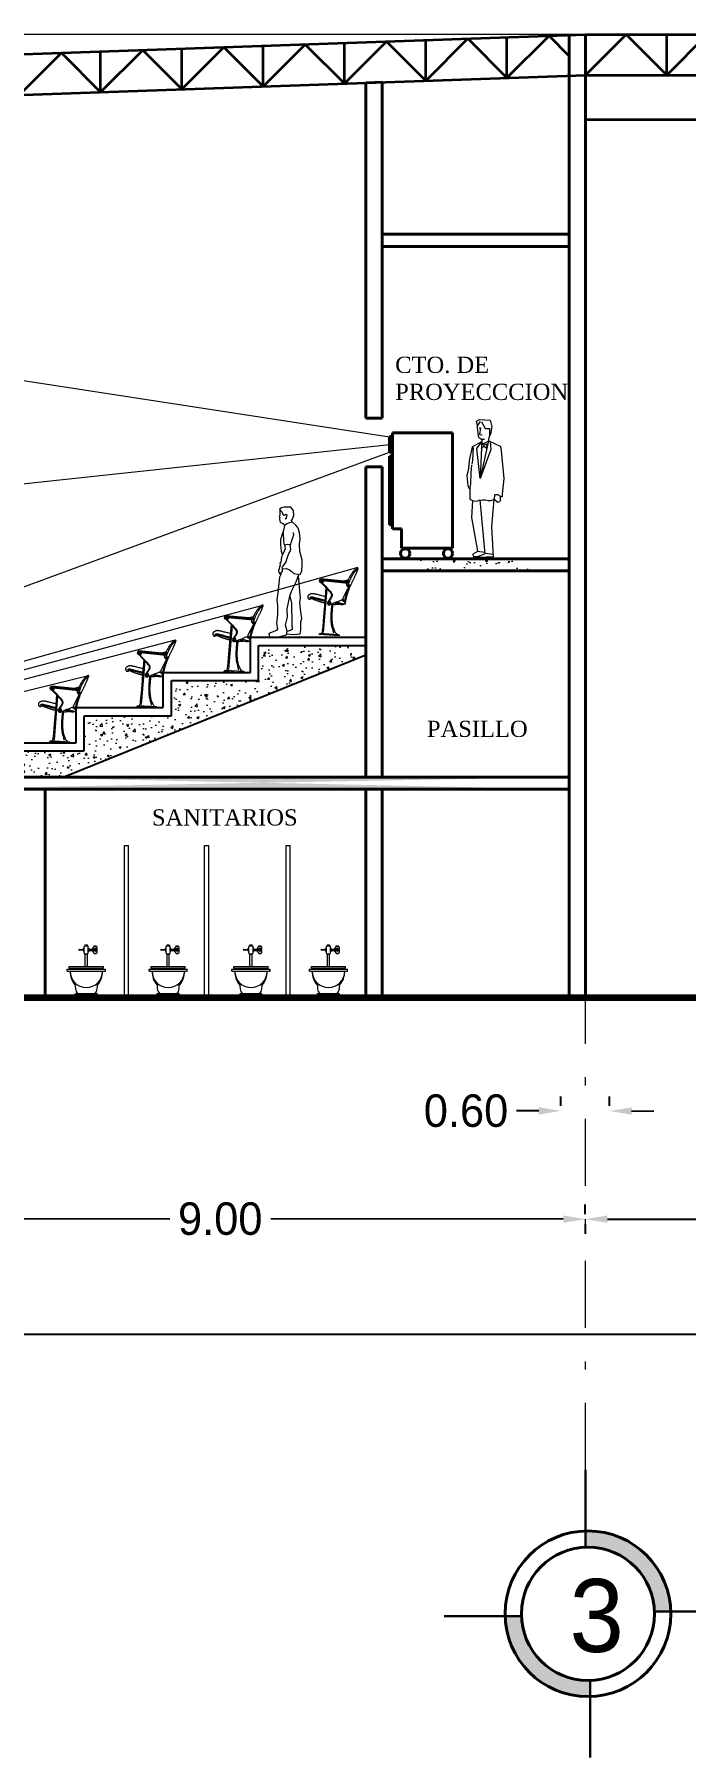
# Model space of a CAD drawing. Header units: millimetres. Extents: x 202 to 406, y -88 to 148.
# Drawn here: x 250.37 to 258.39, y 20.02 to 41.26 of the extents above; entities that cross this region are included whole.
import ezdxf

# ---------------------------------------------------------------- set-up
doc = ezdxf.new("R2010")
doc.units = ezdxf.units.MM
doc.header["$LTSCALE"] = 0.065
doc.linetypes.add('DASHDOT', pattern=[25.4, 12.7, -6.35, 0, -6.35])
doc.layers.get('0').update_dxf_attribs({"lineweight": 0})
for name, color, linetype, lineweight in [('boyas', 50, 'Continuous', 30), ('cajon', 6, 'Continuous', 13), ('ejes', 1, 'DASHDOT', 0), ('escaleras', 90, 'Continuous', 25), ('ESTRUCTURA', 183, 'Continuous', 35), ('LETREROS', 71, 'Continuous', 30), ('LINEA DE TIERRA', 183, 'Continuous', 90), ('muebles', 140, 'Continuous', 0), ('muros', 50, 'Continuous', 40)]:
    doc.layers.add(name, color=color, linetype=linetype, lineweight=lineweight)
doc.dimstyles.get("Standard").update_dxf_attribs({"dimtxt": 0.4, "dimasz": 0.2725, "dimexe": 0.18, "dimexo": 0.0625, "dimgap": 0.09, "dimtad": 0, "dimtih": 1, "dimtoh": 1, "dimzin": 0, "dimdsep": 46, "dimtxsty": 'Standard', "dimcen": 0.283, "dimadec": 0, "dimazin": 0, "dimtfac": 1, "dimtofl": 0, "dimtmove": 0, "dimatfit": 3, "dimfxl": 1, "dimtolj": 1, "dimtzin": 0, "dimarcsym": 0})
pattern_1 = [(50, (0, -42.6556), (0.273277, -0.02390863), [0.028575, -0.314325]), (355, (0, -42.6556), (-0.05286424, 0.28658496), [0.02286, -0.25146]), (100.451, (0.02277, -42.6576), (0.22041375, 0.26267503), [0.024285, -0.267135]), (46.1842, (0, -42.5794), (0.40661856, -0.0630635), [0.0428625, -0.4714875]), (96.6356, (0.0339, -42.58466), (0.35610635, 0.37113833), [0.0364275, -0.4007025]), (351.184, (0, -42.5794), (0.3561069, 0.3711377), [0.03429, -0.37719]), (21, (0.0381, -42.59845), (0.22742232, -0.15339828), [0.028575, -0.314325]), (326, (0.0381, -42.59845), (0.09270304, 0.27628195), [0.02286, -0.25146]), (71.4514, (0.05705, -42.61123), (0.32012474, 0.12288429), [0.024285, -0.267135]), (37.5, (0, -42.6556), (0.004632905, 0.12683256), [0, -0.248412, 0, -0.25527, 0, -0.2524125]), (7.5, (0, -42.6556), (0.100229494, 0.15027086), [0, -0.145542, 0, -0.242697, 0, -0.0962025]), (327.5, (-0.08496, -42.6556), (0.203385893, -0.008593116), [0, -0.09525, 0, -0.29718, 0, -0.394335]), (317.5, (-0.12306, -42.6556), (0.22219377, 0.03813974), [0, -0.123825, 0, -0.197358, 0, -0.280035])]

# ---------------------------------------------------------------- blocks, each defined once
blk = doc.blocks.new('Var257l')
at = {"linetype": 'Continuous'}
for points in [[(-16.975, -38.287), (-16.977, -38.284), (-16.979, -38.282), (-16.98, -38.279), (-16.98, -38.277), (-16.981, -38.275), (-16.981, -38.274), (-16.981, -38.272), (-16.98, -38.271), (-16.98, -38.27), (-16.979, -38.269), (-16.979, -38.268), (-16.978, -38.268), (-16.977, -38.267), (-16.976, -38.267), (-16.975, -38.266), (-16.973, -38.266), (-16.972, -38.266), (-16.97, -38.266), (-16.969, -38.267), (-16.967, -38.268), (-16.965, -38.269), (-16.963, -38.27), (-16.961, -38.272), (-16.958, -38.273), (-16.956, -38.276), (-16.953, -38.278), (-16.95, -38.281), (-16.947, -38.284), (-16.944, -38.287), (-16.941, -38.29), (-16.938, -38.294), (-16.935, -38.297), (-16.932, -38.3), (-16.929, -38.304), (-16.926, -38.308), (-16.923, -38.311), (-16.92, -38.316), (-16.917, -38.32), (-16.913, -38.324), (-16.91, -38.33), (-16.906, -38.335), (-16.903, -38.341), (-16.898, -38.349), (-16.894, -38.358), (-16.888, -38.369), (-16.882, -38.382), (-16.876, -38.398), (-16.868, -38.417)], [(-16.855, -38.681), (-16.855, -38.675), (-16.856, -38.667), (-16.857, -38.659), (-16.858, -38.651), (-16.86, -38.642), (-16.861, -38.632), (-16.863, -38.623), (-16.865, -38.613), (-16.867, -38.604), (-16.869, -38.595), (-16.871, -38.586), (-16.873, -38.577), (-16.875, -38.568), (-16.878, -38.56), (-16.88, -38.551), (-16.883, -38.542), (-16.886, -38.533), (-16.888, -38.524), (-16.891, -38.515), (-16.894, -38.506), (-16.898, -38.497), (-16.901, -38.489), (-16.904, -38.48), (-16.907, -38.472), (-16.91, -38.464), (-16.913, -38.456), (-16.916, -38.449), (-16.918, -38.442), (-16.921, -38.434), (-16.924, -38.428), (-16.927, -38.421), (-16.929, -38.414), (-16.932, -38.407), (-16.935, -38.4), (-16.938, -38.394), (-16.94, -38.387), (-16.943, -38.381), (-16.946, -38.374), (-16.948, -38.368), (-16.951, -38.361), (-16.953, -38.355), (-16.956, -38.349), (-16.958, -38.342), (-16.96, -38.337), (-16.962, -38.331), (-16.964, -38.326), (-16.966, -38.321), (-16.967, -38.316), (-16.969, -38.312), (-16.97, -38.309), (-16.971, -38.306), (-16.972, -38.303), (-16.973, -38.301), (-16.973, -38.299), (-16.974, -38.297), (-16.974, -38.295), (-16.974, -38.294), (-16.975, -38.293), (-16.975, -38.292), (-16.975, -38.291), (-16.975, -38.29), (-16.975, -38.289), (-16.975, -38.289), (-16.975, -38.288), (-16.975, -38.288), (-16.975, -38.288), (-16.974, -38.287), (-16.974, -38.287), (-16.973, -38.287), (-16.973, -38.287), (-16.972, -38.286), (-16.972, -38.286), (-16.971, -38.286), (-16.971, -38.286), (-16.97, -38.286), (-16.969, -38.286), (-16.968, -38.286), (-16.967, -38.286), (-16.967, -38.286), (-16.966, -38.286), (-16.965, -38.286), (-16.964, -38.286), (-16.963, -38.287), (-16.962, -38.287), (-16.961, -38.288), (-16.96, -38.289), (-16.959, -38.289), (-16.958, -38.29), (-16.957, -38.292), (-16.956, -38.293), (-16.955, -38.294), (-16.954, -38.296), (-16.952, -38.298), (-16.951, -38.3), (-16.949, -38.302), (-16.947, -38.304), (-16.945, -38.307), (-16.943, -38.31), (-16.941, -38.312), (-16.939, -38.316), (-16.937, -38.319), (-16.934, -38.322), (-16.932, -38.326), (-16.929, -38.33), (-16.927, -38.334), (-16.925, -38.338), (-16.922, -38.342), (-16.92, -38.347), (-16.917, -38.351), (-16.915, -38.356), (-16.913, -38.361), (-16.911, -38.365), (-16.908, -38.37), (-16.906, -38.374), (-16.904, -38.379), (-16.902, -38.384), (-16.9, -38.39), (-16.897, -38.396), (-16.895, -38.403), (-16.892, -38.41), (-16.889, -38.419), (-16.886, -38.428), (-16.883, -38.438), (-16.88, -38.448), (-16.876, -38.459), (-16.872, -38.471), (-16.868, -38.484), (-16.864, -38.497)], [(-16.868, -38.417), (-16.816, -38.435), (-16.533, -38.426)], [(-16.868, -38.417), (-16.867, -38.461), (-16.551, -38.45)], [(-16.868, -38.434), (-16.815, -38.441), (-16.535, -38.433)], [(-16.867, -38.447), (-16.814, -38.45), (-16.539, -38.441)], [(-16.665, -38.735), (-16.709, -38.713), (-16.743, -38.697), (-16.768, -38.685), (-16.785, -38.676), (-16.795, -38.671), (-16.802, -38.668), (-16.805, -38.667), (-16.807, -38.666), (-16.809, -38.666), (-16.81, -38.665), (-16.812, -38.665), (-16.813, -38.665), (-16.815, -38.665), (-16.816, -38.665), (-16.817, -38.665), (-16.819, -38.665), (-16.82, -38.665), (-16.822, -38.665), (-16.823, -38.665), (-16.824, -38.666), (-16.826, -38.666), (-16.827, -38.667), (-16.828, -38.667), (-16.83, -38.668), (-16.831, -38.669), (-16.832, -38.67), (-16.833, -38.671), (-16.835, -38.672), (-16.836, -38.674), (-16.837, -38.675), (-16.838, -38.677), (-16.839, -38.678), (-16.839, -38.679), (-16.84, -38.681), (-16.841, -38.682), (-16.841, -38.684), (-16.842, -38.685), (-16.842, -38.687), (-16.842, -38.688), (-16.843, -38.689), (-16.843, -38.69), (-16.844, -38.691), (-16.844, -38.691), (-16.845, -38.692), (-16.846, -38.692), (-16.846, -38.693), (-16.847, -38.693), (-16.848, -38.693), (-16.849, -38.693), (-16.849, -38.693), (-16.85, -38.692), (-16.851, -38.692), (-16.851, -38.691), (-16.852, -38.691), (-16.853, -38.69), (-16.853, -38.689), (-16.854, -38.689), (-16.854, -38.688), (-16.854, -38.687), (-16.854, -38.686), (-16.854, -38.685), (-16.854, -38.683), (-16.854, -38.682), (-16.853, -38.681), (-16.853, -38.68), (-16.852, -38.679), (-16.852, -38.678), (-16.851, -38.677), (-16.851, -38.676), (-16.85, -38.675), (-16.849, -38.674), (-16.849, -38.674), (-16.848, -38.673), (-16.848, -38.672), (-16.847, -38.671), (-16.847, -38.67), (-16.846, -38.669), (-16.846, -38.668), (-16.846, -38.667), (-16.845, -38.666), (-16.845, -38.664), (-16.845, -38.662), (-16.845, -38.66), (-16.846, -38.657), (-16.846, -38.653), (-16.847, -38.647), (-16.849, -38.64), (-16.85, -38.632), (-16.853, -38.621), (-16.855, -38.609), (-16.858, -38.596), (-16.861, -38.583), (-16.865, -38.57), (-16.867, -38.557), (-16.87, -38.545), (-16.873, -38.535), (-16.875, -38.527), (-16.876, -38.521), (-16.877, -38.516), (-16.878, -38.512), (-16.879, -38.51), (-16.879, -38.508), (-16.879, -38.507), (-16.879, -38.507), (-16.88, -38.506), (-16.88, -38.505), (-16.88, -38.505), (-16.88, -38.504), (-16.88, -38.504), (-16.88, -38.503), (-16.881, -38.503), (-16.881, -38.503), (-16.881, -38.502), (-16.881, -38.502), (-16.881, -38.502), (-16.882, -38.501), (-16.882, -38.501), (-16.882, -38.501), (-16.882, -38.5), (-16.883, -38.5), (-16.883, -38.5), (-16.884, -38.499), (-16.884, -38.499), (-16.885, -38.498), (-16.886, -38.498), (-16.886, -38.498), (-16.887, -38.497), (-16.888, -38.497), (-16.889, -38.496), (-16.889, -38.496), (-16.89, -38.496), (-16.891, -38.495), (-16.892, -38.495), (-16.893, -38.494), (-16.893, -38.494), (-16.894, -38.493), (-16.894, -38.493), (-16.895, -38.492), (-16.895, -38.492), (-16.896, -38.491), (-16.896, -38.49), (-16.896, -38.49), (-16.896, -38.489), (-16.896, -38.488), (-16.896, -38.488), (-16.896, -38.487), (-16.896, -38.486), (-16.896, -38.486), (-16.896, -38.485), (-16.896, -38.484), (-16.896, -38.484), (-16.895, -38.483), (-16.895, -38.483), (-16.894, -38.482), (-16.894, -38.482), (-16.893, -38.482), (-16.892, -38.481), (-16.891, -38.481), (-16.89, -38.481), (-16.889, -38.481), (-16.888, -38.481), (-16.887, -38.481), (-16.886, -38.481), (-16.885, -38.482), (-16.884, -38.482), (-16.883, -38.483), (-16.882, -38.483), (-16.881, -38.484), (-16.88, -38.485), (-16.879, -38.486), (-16.878, -38.488), (-16.877, -38.49), (-16.876, -38.493), (-16.876, -38.496), (-16.876, -38.5), (-16.876, -38.505)], [(-16.879, -38.508), (-16.877, -38.506), (-16.875, -38.505), (-16.873, -38.504), (-16.871, -38.503), (-16.869, -38.502), (-16.868, -38.5), (-16.866, -38.499), (-16.865, -38.498), (-16.863, -38.496), (-16.862, -38.495), (-16.861, -38.493), (-16.859, -38.492), (-16.858, -38.49), (-16.857, -38.489), (-16.856, -38.487), (-16.855, -38.485), (-16.855, -38.483), (-16.854, -38.481), (-16.854, -38.478), (-16.853, -38.475), (-16.853, -38.472), (-16.853, -38.469), (-16.854, -38.465), (-16.854, -38.46)], [(-16.822, -38.665), (-16.824, -38.655), (-16.817, -38.652), (-16.879, -38.508)], [(-16.548, -38.474), (-16.588, -38.51), (-16.619, -38.539), (-16.642, -38.56), (-16.658, -38.576), (-16.668, -38.587), (-16.674, -38.595), (-16.677, -38.6), (-16.679, -38.604), (-16.68, -38.608), (-16.681, -38.612), (-16.682, -38.616), (-16.682, -38.621), (-16.681, -38.625), (-16.681, -38.63), (-16.68, -38.635), (-16.678, -38.64), (-16.676, -38.646), (-16.674, -38.651), (-16.671, -38.658), (-16.668, -38.664), (-16.664, -38.671), (-16.66, -38.679), (-16.655, -38.686), (-16.65, -38.694)], [(-16.537, -38.474), (-16.579, -38.512), (-16.611, -38.542), (-16.634, -38.564), (-16.65, -38.58), (-16.661, -38.591), (-16.667, -38.598), (-16.67, -38.603), (-16.672, -38.607), (-16.673, -38.61), (-16.673, -38.614), (-16.674, -38.617), (-16.674, -38.621), (-16.674, -38.625), (-16.673, -38.629), (-16.672, -38.634), (-16.67, -38.638), (-16.669, -38.643), (-16.666, -38.649), (-16.663, -38.655), (-16.66, -38.662), (-16.655, -38.67), (-16.65, -38.678), (-16.645, -38.688), (-16.638, -38.699)], [(-16.613, -38.543), (-16.604, -39.084)], [(-16.6, -38.531), (-16.596, -38.709), (-16.594, -38.844), (-16.592, -38.941), (-16.591, -39.006), (-16.59, -39.046), (-16.589, -39.067), (-16.589, -39.076), (-16.588, -39.079), (-16.588, -39.08), (-16.588, -39.082), (-16.587, -39.083), (-16.587, -39.085), (-16.586, -39.086), (-16.586, -39.088), (-16.585, -39.09), (-16.585, -39.091), (-16.584, -39.093), (-16.583, -39.095), (-16.582, -39.096), (-16.582, -39.098), (-16.581, -39.099), (-16.58, -39.1), (-16.58, -39.101), (-16.58, -39.101)], [(-16.598, -38.64), (-16.584, -38.638), (-16.571, -38.636), (-16.558, -38.634), (-16.545, -38.632), (-16.533, -38.63), (-16.521, -38.628), (-16.51, -38.626), (-16.5, -38.624), (-16.491, -38.623), (-16.483, -38.621), (-16.476, -38.62), (-16.47, -38.619), (-16.465, -38.619), (-16.46, -38.618), (-16.455, -38.617), (-16.451, -38.617), (-16.447, -38.617), (-16.444, -38.616), (-16.44, -38.616), (-16.437, -38.616), (-16.434, -38.617), (-16.431, -38.617), (-16.428, -38.618), (-16.425, -38.619), (-16.422, -38.62), (-16.419, -38.621), (-16.415, -38.623), (-16.412, -38.624), (-16.409, -38.626), (-16.406, -38.628), (-16.403, -38.629), (-16.401, -38.631), (-16.398, -38.633), (-16.396, -38.634), (-16.394, -38.636), (-16.392, -38.637), (-16.391, -38.639), (-16.389, -38.64), (-16.388, -38.642), (-16.387, -38.643), (-16.386, -38.645), (-16.385, -38.647), (-16.384, -38.648), (-16.384, -38.65), (-16.383, -38.652), (-16.383, -38.654), (-16.383, -38.655), (-16.383, -38.657), (-16.383, -38.659), (-16.383, -38.661), (-16.383, -38.663), (-16.384, -38.665), (-16.384, -38.666), (-16.385, -38.668), (-16.385, -38.67), (-16.386, -38.672), (-16.387, -38.673), (-16.388, -38.675), (-16.389, -38.676), (-16.39, -38.677), (-16.391, -38.679), (-16.392, -38.68), (-16.393, -38.681), (-16.395, -38.682), (-16.396, -38.683), (-16.398, -38.683), (-16.4, -38.684), (-16.402, -38.684), (-16.403, -38.685), (-16.406, -38.685), (-16.408, -38.685), (-16.41, -38.684), (-16.413, -38.684), (-16.415, -38.683), (-16.418, -38.682), (-16.42, -38.682), (-16.422, -38.681), (-16.424, -38.679), (-16.425, -38.678), (-16.426, -38.677), (-16.426, -38.676), (-16.425, -38.675), (-16.424, -38.674), (-16.422, -38.673), (-16.421, -38.672), (-16.419, -38.672), (-16.418, -38.671), (-16.416, -38.67), (-16.415, -38.669), (-16.414, -38.668), (-16.413, -38.668), (-16.413, -38.667), (-16.413, -38.666), (-16.413, -38.665), (-16.413, -38.664), (-16.413, -38.664), (-16.413, -38.663), (-16.414, -38.662), (-16.414, -38.661), (-16.415, -38.661), (-16.415, -38.66), (-16.416, -38.659), (-16.416, -38.659), (-16.417, -38.658), (-16.418, -38.658), (-16.419, -38.657), (-16.42, -38.657), (-16.421, -38.656), (-16.423, -38.656), (-16.424, -38.656), (-16.425, -38.655), (-16.427, -38.655), (-16.428, -38.655), (-16.43, -38.655), (-16.432, -38.655), (-16.434, -38.655), (-16.436, -38.655), (-16.438, -38.656), (-16.44, -38.656), (-16.443, -38.656), (-16.446, -38.657), (-16.449, -38.657), (-16.452, -38.658), (-16.457, -38.659), (-16.461, -38.66), (-16.467, -38.661), (-16.473, -38.662), (-16.481, -38.663), (-16.49, -38.665), (-16.499, -38.666), (-16.511, -38.668), (-16.524, -38.671), (-16.539, -38.673), (-16.556, -38.675), (-16.575, -38.678), (-16.597, -38.681)], [(-16.798, -38.669), (-16.804, -38.672), (-16.81, -38.674), (-16.814, -38.676), (-16.818, -38.678), (-16.822, -38.68), (-16.825, -38.682), (-16.828, -38.684), (-16.83, -38.685), (-16.832, -38.687), (-16.834, -38.688), (-16.836, -38.689), (-16.838, -38.691), (-16.84, -38.692), (-16.841, -38.693), (-16.842, -38.695), (-16.843, -38.696), (-16.845, -38.697), (-16.846, -38.698), (-16.846, -38.699), (-16.847, -38.7), (-16.848, -38.701), (-16.848, -38.702), (-16.849, -38.703), (-16.849, -38.704), (-16.85, -38.705), (-16.85, -38.706), (-16.85, -38.707), (-16.85, -38.708), (-16.851, -38.709), (-16.851, -38.71), (-16.851, -38.711), (-16.85, -38.712), (-16.85, -38.713), (-16.85, -38.714), (-16.85, -38.715), (-16.85, -38.716), (-16.849, -38.716), (-16.849, -38.717), (-16.848, -38.718), (-16.848, -38.718), (-16.847, -38.719), (-16.847, -38.719), (-16.846, -38.719), (-16.845, -38.72), (-16.845, -38.72), (-16.844, -38.72), (-16.843, -38.721), (-16.842, -38.721), (-16.841, -38.721), (-16.84, -38.721), (-16.839, -38.721), (-16.838, -38.721), (-16.836, -38.72), (-16.833, -38.72), (-16.831, -38.72), (-16.827, -38.719), (-16.823, -38.718), (-16.818, -38.717), (-16.811, -38.716), (-16.801, -38.714), (-16.789, -38.712), (-16.773, -38.709), (-16.754, -38.707), (-16.729, -38.703)], [(-16.83, -38.72), (-16.829, -38.722), (-16.828, -38.724), (-16.827, -38.726), (-16.826, -38.727), (-16.825, -38.728), (-16.824, -38.729), (-16.823, -38.729), (-16.821, -38.729), (-16.819, -38.729), (-16.818, -38.729), (-16.815, -38.729), (-16.812, -38.729), (-16.809, -38.729), (-16.805, -38.728), (-16.801, -38.728), (-16.796, -38.727), (-16.79, -38.726), (-16.783, -38.726), (-16.774, -38.724), (-16.765, -38.723), (-16.753, -38.721), (-16.74, -38.719), (-16.725, -38.717), (-16.707, -38.714)], [(-16.777, -38.725), (-16.767, -38.727), (-16.757, -38.729), (-16.747, -38.731), (-16.737, -38.732), (-16.727, -38.733), (-16.716, -38.734), (-16.706, -38.735), (-16.696, -38.736)], [(-16.696, -38.72), (-16.696, -38.745), (-16.696, -38.767), (-16.695, -38.786), (-16.695, -38.801), (-16.695, -38.814), (-16.695, -38.825), (-16.694, -38.835), (-16.694, -38.844), (-16.694, -38.853), (-16.694, -38.861), (-16.694, -38.868), (-16.695, -38.876), (-16.695, -38.883), (-16.695, -38.889), (-16.696, -38.895), (-16.696, -38.902), (-16.697, -38.907), (-16.698, -38.913), (-16.698, -38.919), (-16.699, -38.924), (-16.7, -38.93), (-16.701, -38.935), (-16.702, -38.941), (-16.703, -38.947), (-16.704, -38.953), (-16.705, -38.959), (-16.707, -38.966), (-16.708, -38.973), (-16.71, -38.98), (-16.712, -38.988), (-16.715, -38.997), (-16.717, -39.006), (-16.72, -39.015), (-16.724, -39.025), (-16.729, -39.036), (-16.735, -39.048), (-16.742, -39.061), (-16.751, -39.074), (-16.762, -39.088), (-16.772, -39.099)], [(-16.682, -38.727), (-16.683, -38.75), (-16.683, -38.77), (-16.682, -38.787), (-16.682, -38.802), (-16.682, -38.814), (-16.682, -38.825), (-16.682, -38.835), (-16.682, -38.844), (-16.682, -38.852), (-16.682, -38.86), (-16.682, -38.868), (-16.683, -38.875), (-16.683, -38.882), (-16.683, -38.889), (-16.684, -38.896), (-16.684, -38.902), (-16.685, -38.909), (-16.685, -38.915), (-16.686, -38.922), (-16.687, -38.929), (-16.688, -38.936), (-16.689, -38.943), (-16.69, -38.951), (-16.691, -38.959), (-16.693, -38.967), (-16.695, -38.977), (-16.697, -38.988), (-16.701, -39), (-16.706, -39.016), (-16.712, -39.034), (-16.72, -39.055), (-16.73, -39.081)], [(-16.596, -38.722), (-16.589, -38.72), (-16.582, -38.719), (-16.577, -38.718), (-16.571, -38.717), (-16.566, -38.716), (-16.561, -38.715), (-16.557, -38.714), (-16.553, -38.713), (-16.548, -38.712), (-16.544, -38.711), (-16.54, -38.71), (-16.536, -38.709), (-16.532, -38.708), (-16.528, -38.707), (-16.524, -38.706), (-16.52, -38.705), (-16.516, -38.704), (-16.511, -38.703), (-16.507, -38.702), (-16.502, -38.7), (-16.498, -38.699), (-16.493, -38.698), (-16.489, -38.696), (-16.484, -38.695), (-16.48, -38.693), (-16.475, -38.692), (-16.471, -38.69), (-16.466, -38.689), (-16.462, -38.687), (-16.457, -38.685), (-16.453, -38.684), (-16.448, -38.682), (-16.444, -38.681), (-16.44, -38.679), (-16.436, -38.678), (-16.432, -38.676), (-16.429, -38.675), (-16.426, -38.673), (-16.423, -38.672), (-16.421, -38.671), (-16.419, -38.67), (-16.418, -38.669), (-16.418, -38.669), (-16.417, -38.668), (-16.417, -38.668), (-16.418, -38.667), (-16.418, -38.667), (-16.419, -38.666), (-16.419, -38.666), (-16.42, -38.665), (-16.42, -38.665), (-16.421, -38.665), (-16.422, -38.664), (-16.422, -38.664), (-16.423, -38.664), (-16.424, -38.664), (-16.425, -38.664), (-16.425, -38.663), (-16.426, -38.663), (-16.427, -38.663), (-16.428, -38.663), (-16.43, -38.663), (-16.431, -38.664), (-16.432, -38.664), (-16.434, -38.664), (-16.435, -38.664), (-16.437, -38.665), (-16.439, -38.665), (-16.441, -38.665), (-16.444, -38.666), (-16.446, -38.666), (-16.449, -38.667), (-16.452, -38.667), (-16.455, -38.668), (-16.458, -38.669), (-16.461, -38.669), (-16.465, -38.67), (-16.469, -38.671), (-16.473, -38.672), (-16.478, -38.673), (-16.483, -38.674), (-16.488, -38.675), (-16.493, -38.676), (-16.499, -38.677), (-16.505, -38.678), (-16.511, -38.679), (-16.518, -38.681), (-16.525, -38.682), (-16.532, -38.684), (-16.539, -38.685), (-16.547, -38.687), (-16.556, -38.689), (-16.565, -38.691), (-16.575, -38.693), (-16.585, -38.695), (-16.597, -38.697)], [(-16.805, -39.112), (-16.805, -39.111), (-16.805, -39.11), (-16.804, -39.108), (-16.804, -39.107), (-16.803, -39.105), (-16.801, -39.103), (-16.799, -39.101), (-16.797, -39.099)], [(-16.805, -39.112), (-16.554, -39.112)], [(-16.797, -39.099), (-16.562, -39.101)], [(-16.554, -39.112), (-16.555, -39.111), (-16.555, -39.11), (-16.555, -39.108), (-16.556, -39.107), (-16.557, -39.106), (-16.559, -39.104), (-16.56, -39.103), (-16.562, -39.101)]]:
    blk.add_lwpolyline(points, dxfattribs=at)
for radius in [0.023, 0.015, 0.00896]:
    blk.add_circle((-16.651, -38.717), radius, dxfattribs=at)
for radius, start, end in [(0.0253, 183.1512, 71.6373), (0.0173, 183.7525, 69.3941), (0.0093, 185.3899, 75.8986)]:
    blk.add_arc((-16.541, -38.45), radius, start, end, dxfattribs=at)
blk = doc.blocks.new('Eschum30')
at = {"color": 0, "linetype": 'ByBlock'}
for p, q in [((-0.277, 1.511), (-0.285, 1.495)), ((-0.285, 1.495), (-0.277, 1.488)), ((-0.255, 1.608), (-0.281, 1.588)), ((-0.281, 1.588), (-0.266, 1.573)), ((-0.277, 1.488), (-0.279, 1.469)), ((-0.274, 1.577), (-0.277, 1.556)), ((-0.277, 1.556), (-0.277, 1.526)), ((-0.277, 1.526), (-0.277, 1.511)), ((-0.266, 1.573), (-0.248, 1.554)), ((-0.221, 1.613), (-0.255, 1.608)), ((-0.248, 1.554), (-0.241, 1.531)), ((-0.241, 1.531), (-0.221, 1.516)), ((-0.138, 1.616), (-0.221, 1.613)), ((-0.221, 1.516), (-0.214, 1.519)), ((-0.214, 1.519), (-0.2, 1.528)), ((-0.2, 1.528), (-0.191, 1.52)), ((-0.191, 1.52), (-0.199, 1.483)), ((-0.107, 1.574), (-0.138, 1.616)), ((-0.123, 1.457), (-0.102, 1.511)), ((-0.102, 1.511), (-0.107, 1.574)), ((-0.279, 1.469), (-0.275, 1.44)), ((-0.275, 1.44), (-0.265, 1.426)), ((-0.265, 1.426), (-0.241, 1.417)), ((-0.246, 1.282), (-0.265, 1.21)), ((-0.232, 1.325), (-0.246, 1.282)), ((-0.241, 1.417), (-0.209, 1.392)), ((-0.236, 1.299), (-0.23, 1.198)), ((-0.216, 1.388), (-0.232, 1.325)), ((-0.189, 1.407), (-0.216, 1.388)), ((-0.205, 1.469), (-0.212, 1.466)), ((-0.199, 1.483), (-0.205, 1.469)), ((-0.155, 1.421), (-0.189, 1.407)), ((-0.118, 1.428), (-0.155, 1.421)), ((-0.136, 1.452), (-0.123, 1.457)), ((-0.125, 1.429), (-0.136, 1.452)), ((-0.073, 1.388), (-0.118, 1.428)), ((-0.116, 1.241), (-0.104, 1.275)), ((-0.104, 1.275), (-0.106, 1.301)), ((-0.051, 1.354), (-0.073, 1.388)), ((-0.031, 1.301), (-0.051, 1.354)), ((-0.026, 1.227), (-0.031, 1.301)), ((-0.265, 1.21), (-0.265, 1.155)), ((-0.265, 1.155), (-0.259, 1.073)), ((-0.259, 1.073), (-0.246, 1.033)), ((-0.208, 1.1), (-0.236, 1.045)), ((-0.23, 1.198), (-0.22, 1.15)), ((-0.22, 1.15), (-0.181, 1.157)), ((-0.214, 1.148), (-0.212, 1.124)), ((-0.212, 1.124), (-0.208, 1.1)), ((-0.181, 1.157), (-0.139, 1.152)), ((-0.163, 1.045), (-0.143, 1.076)), ((-0.139, 1.093), (-0.149, 1.152)), ((-0.143, 1.076), (-0.139, 1.093)), ((-0.139, 1.152), (-0.136, 1.179)), ((-0.136, 1.179), (-0.116, 1.241)), ((-0.031, 1.157), (-0.026, 1.227)), ((-0.028, 1.069), (-0.031, 1.157)), ((-0.002, 0.965), (-0.028, 1.069)), ((-0.271, 0.903), (-0.291, 0.831)), ((-0.267, 0.932), (-0.277, 0.922)), ((-0.277, 0.922), (-0.271, 0.913)), ((-0.271, 0.913), (-0.271, 0.903)), ((-0.261, 0.932), (-0.267, 0.932)), ((-0.255, 1.001), (-0.261, 0.932)), ((-0.236, 1.045), (-0.255, 1.001)), ((-0.25, 0.853), (-0.195, 0.86)), ((-0.246, 0.869), (-0.244, 0.879)), ((-0.244, 0.85), (-0.246, 0.869)), ((-0.244, 0.879), (-0.2, 0.934)), ((-0.244, 0.824), (-0.244, 0.85)), ((-0.2, 0.934), (-0.177, 1.009)), ((-0.195, 0.86), (-0.157, 0.841)), ((-0.177, 1.009), (-0.163, 1.045)), ((-0.006, 0.829), (0, 0.901)), ((0, 0.901), (-0.002, 0.965)), ((-0.278, 0.752), (-0.299, 0.558)), ((-0.291, 0.831), (-0.287, 0.814)), ((-0.287, 0.814), (-0.275, 0.793)), ((-0.26, 0.792), (-0.278, 0.752)), ((-0.275, 0.793), (-0.265, 0.793)), ((-0.265, 0.793), (-0.244, 0.824)), ((-0.157, 0.841), (-0.122, 0.817)), ((-0.126, 0.587), (-0.075, 0.693)), ((-0.122, 0.817), (-0.102, 0.798)), ((-0.102, 0.798), (-0.026, 0.783)), ((-0.075, 0.693), (-0.039, 0.785)), ((-0.021, 0.492), (-0.045, 0.766)), ((-0.026, 0.783), (-0.006, 0.829)), ((-0.299, 0.558), (-0.311, 0.47)), ((-0.311, 0.47), (-0.308, 0.43)), ((-0.308, 0.43), (-0.302, 0.404)), ((-0.186, 0.361), (-0.153, 0.518)), ((-0.153, 0.518), (-0.126, 0.587)), ((-0.15, 0.518), (-0.132, 0.43)), ((-0.132, 0.43), (-0.132, 0.357)), ((-0.027, 0.445), (-0.021, 0.492)), ((-0.021, 0.357), (-0.027, 0.445)), ((-0.302, 0.295), (-0.317, 0.181)), ((-0.302, 0.404), (-0.302, 0.295)), ((-0.207, 0.159), (-0.18, 0.258)), ((-0.18, 0.258), (-0.186, 0.361)), ((-0.132, 0.357), (-0.126, 0.258)), ((-0.126, 0.258), (-0.129, 0.178)), ((-0.006, 0.243), (-0.021, 0.357)), ((-0.015, 0.2), (-0.006, 0.243)), ((-0.317, 0.094), (-0.41, 0.057)), ((-0.41, 0.057), (-0.404, 0.017)), ((-0.404, 0.017), (-0.281, 0.02)), ((-0.317, 0.181), (-0.302, 0.116)), ((-0.302, 0.116), (-0.317, 0.094)), ((-0.281, 0.02), (-0.195, 0.042)), ((-0.186, 0.086), (-0.207, 0.159)), ((-0.195, 0.042), (-0.186, 0.086)), ((-0.189, 0.053), (-0.108, 0.046)), ((-0.147, 0.094), (-0.186, 0.083)), ((-0.123, 0.108), (-0.147, 0.094)), ((-0.129, 0.178), (-0.123, 0.108)), ((-0.108, 0.046), (-0.024, 0.053)), ((-0.024, 0.053), (-0.018, 0.101)), ((-0.018, 0.101), (-0.015, 0.156)), ((-0.015, 0.156), (-0.015, 0.2))]:
    blk.add_line(p, q, dxfattribs=at)
blk = doc.blocks.new('armari15')
at = {"linetype": 'Continuous'}
for p, q in [((0.15, 0.979), (0.15, 1.087)), ((0.15, 1.087), (0.177, 1.087)), ((0.177, 0.449), (0.177, 1.114)), ((0.177, 1.114), (0.7, 1.114)), ((0.7, 1.114), (0.255, 1.114)), ((0.7, 1.114), (0.7, 0.314)), ((0.177, 0.979), (0.15, 0.979)), ((0.15, 0.951), (0.177, 0.951)), ((0.15, 0.477), (0.15, 0.951)), ((0.7, 0.477), (0.7, 0.951)), ((0.177, 0.477), (0.15, 0.477)), ((0.255, 0.449), (0.177, 0.449)), ((0.255, 0.314), (0.255, 0.449)), ((0.7, 0.314), (0.255, 0.314))]:
    blk.add_line(p, q, dxfattribs=at)
blk = doc.blocks.new('Eschum02')
at = {"color": 0, "linetype": 'ByBlock'}
for p, q in [((-0.112, 1.676), (-0.076, 1.698)), ((-0.098, 1.624), (-0.112, 1.676)), ((-0.103, 1.597), (-0.091, 1.502)), ((-0.067, 1.672), (-0.095, 1.631)), ((-0.081, 1.595), (-0.061, 1.595)), ((-0.076, 1.698), (0.057, 1.69)), ((-0.061, 1.595), (-0.075, 1.511)), ((-0.075, 1.511), (-0.042, 1.507)), ((-0.05, 1.668), (-0.005, 1.587)), ((-0.005, 1.587), (0.048, 1.587)), ((0.06, 1.517), (0.039, 1.482)), ((0.048, 1.587), (0.048, 1.506)), ((0.057, 1.69), (0.079, 1.609)), ((0.078, 1.613), (0.061, 1.517)), ((-0.164, 1.355), (-0.203, 1.193)), ((-0.164, 1.359), (-0.045, 1.428)), ((-0.155, 1.353), (-0.162, 1.195)), ((-0.107, 1.342), (-0.049, 1.419)), ((-0.067, 0.97), (-0.107, 1.342)), ((-0.076, 1.471), (-0.049, 1.455)), ((-0.047, 1.452), (-0.067, 0.97)), ((0.037, 1.436), (-0.067, 0.97)), ((0.066, 1.327), (-0.067, 0.97)), ((-0.023, 1.368), (-0.053, 1.338)), ((-0.049, 1.454), (-0.014, 1.454)), ((-0.021, 1.381), (-0.048, 1.393)), ((-0.047, 1.414), (-0.03, 1.402)), ((0.038, 1.429), (-0.024, 1.398)), ((-0.023, 1.381), (0.014, 1.398)), ((0.012, 1.34), (-0.023, 1.368)), ((0.014, 1.398), (0.012, 1.34)), ((0.039, 1.482), (0.035, 1.433)), ((0.04, 1.435), (0.179, 1.368)), ((0.056, 1.426), (0.066, 1.327)), ((0.19, 1.352), (0.224, 0.972)), ((-0.211, 1.094), (-0.219, 1.054)), ((-0.207, 1.14), (-0.211, 1.094)), ((-0.203, 1.193), (-0.207, 1.14)), ((-0.179, 1.091), (-0.183, 1.035)), ((-0.174, 1.133), (-0.179, 1.091)), ((-0.161, 1.196), (-0.171, 1.146)), ((-0.219, 1.054), (-0.231, 1.008)), ((-0.231, 1.008), (-0.227, 0.968)), ((-0.227, 0.968), (-0.223, 0.922)), ((-0.223, 0.922), (-0.219, 0.882)), ((-0.219, 0.882), (-0.199, 0.843)), ((-0.187, 0.903), (-0.195, 0.854)), ((-0.195, 0.854), (-0.195, 0.714)), ((-0.183, 1), (-0.187, 0.951)), ((-0.187, 0.951), (-0.187, 0.903)), ((-0.183, 1.035), (-0.183, 1)), ((0.224, 0.972), (0.203, 0.777)), ((-0.195, 0.714), (-0.162, 0.7)), ((-0.162, 0.7), (-0.174, 0.491)), ((-0.162, 0.7), (-0.116, 0.693)), ((-0.116, 0.693), (-0.082, 0.7)), ((-0.082, 0.7), (-0.074, 0.707)), ((-0.07, 0.7), (-0.036, 0.707)), ((-0.07, 0.707), (-0.011, 0.041)), ((-0.036, 0.707), (-0.003, 0.707)), ((-0.003, 0.707), (0.031, 0.7)), ((0.031, 0.7), (0.064, 0.7)), ((0.064, 0.7), (0.09, 0.707)), ((0.079, 0.377), (0.106, 0.712)), ((0.105, 0.714), (0.092, 0.709)), ((0.115, 0.777), (0.102, 0.707)), ((0.102, 0.721), (0.153, 0.679)), ((0.112, 0.772), (0.155, 0.772)), ((0.19, 0.749), (0.153, 0.77)), ((0.153, 0.679), (0.178, 0.686)), ((0.182, 0.693), (0.186, 0.749)), ((0.204, 0.743), (0.185, 0.743)), ((0.204, 0.78), (0.204, 0.743)), ((-0.174, 0.491), (-0.099, 0.076)), ((0.098, 0.003), (0.079, 0.377)), ((-0.099, 0.072), (-0.158, 0.037)), ((-0.158, 0.037), (-0.154, 0.01)), ((-0.154, 0.01), (-0.091, 0.01)), ((-0.101, 0.075), (-0.009, 0.062)), ((-0.082, -0.004), (-0.078, 0.016)), ((0.094, 0.003), (-0.082, -0.004)), ((-0.078, 0.016), (-0.011, 0.043)), ((-0.012, 0.049), (0.097, 0.039))]:
    blk.add_line(p, q, dxfattribs=at)
for centre, radius, start, end in [((-0.053, 1.603), 0.05, 146.1208, 187.0254), ((-0.042, 1.508), 0.05, 187.0254, 227.2391), ((0.17, 1.35), 0.02, 5.0861, 64.0675)]:
    blk.add_arc(centre, radius, start, end, dxfattribs=at)
blk = doc.blocks.new('Muba06al')
at = {"color": 0, "linetype": 'ByBlock'}
for p, q in [((-0.025, 0.56), (-0.025, 0.64)), ((-0.015, 0.65), (0.015, 0.65)), ((-0.013, 0.65), (-0.013, 0.66)), ((-0.013, 0.66), (0.013, 0.66)), ((0.013, 0.65), (0.013, 0.66)), ((0.025, 0.56), (0.025, 0.64)), ((0.095, 0.64), (0.125, 0.64)), ((0.097, 0.65), (0.122, 0.65)), ((0.097, 0.64), (0.097, 0.65)), ((0.122, 0.64), (0.122, 0.65)), ((-0.087, 0.61), (-0.047, 0.605)), ((-0.087, 0.59), (-0.087, 0.61)), ((-0.047, 0.595), (-0.087, 0.59)), ((-0.042, 0.605), (-0.047, 0.605)), ((-0.047, 0.595), (-0.047, 0.605)), ((-0.042, 0.595), (-0.047, 0.595)), ((-0.042, 0.59), (-0.042, 0.61)), ((-0.037, 0.61), (-0.042, 0.61)), ((-0.037, 0.59), (-0.042, 0.59)), ((-0.037, 0.59), (-0.037, 0.61)), ((-0.025, 0.62), (-0.028, 0.62)), ((-0.025, 0.58), (-0.028, 0.58)), ((-0.018, 0.545), (-0.018, 0.55)), ((-0.018, 0.545), (0.018, 0.545)), ((-0.015, 0.55), (0.015, 0.55)), ((-0.013, 0.393), (-0.013, 0.545)), ((0.013, 0.393), (0.013, 0.545)), ((0.018, 0.545), (0.018, 0.55)), ((0.025, 0.62), (0.027, 0.62)), ((0.025, 0.58), (0.027, 0.58)), ((0.037, 0.61), (0.073, 0.61)), ((0.037, 0.59), (0.037, 0.61)), ((0.037, 0.59), (0.073, 0.59)), ((0.073, 0.59), (0.073, 0.61)), ((0.085, 0.62), (0.082, 0.62)), ((0.085, 0.58), (0.082, 0.58)), ((0.085, 0.57), (0.085, 0.63)), ((0.095, 0.56), (0.125, 0.56)), ((0.097, 0.555), (0.097, 0.56)), ((0.097, 0.555), (0.122, 0.555)), ((0.122, 0.555), (0.122, 0.56)), ((0.135, 0.57), (0.135, 0.63)), ((-0.235, 0.335), (-0.235, 0.36)), ((-0.235, 0.36), (0.235, 0.36)), ((-0.235, 0.335), (0.235, 0.335)), ((-0.21, 0.373), (-0.21, 0.393)), ((-0.21, 0.393), (0.21, 0.393)), ((-0.21, 0.373), (0.21, 0.373)), ((0.21, 0.373), (0.21, 0.393)), ((0.235, 0.335), (0.235, 0.36)), ((-0.16, 0.01), (-0.16, 0.035)), ((-0.16, 0.035), (0.16, 0.035)), ((-0.16, 0.01), (0.16, 0.01)), ((-0.135, 0.035), (-0.135, 0.06)), ((-0.135, 0.06), (0.135, 0.06)), ((0.135, 0.035), (0.135, 0.06)), ((0.16, 0.01), (0.16, 0.035))]:
    blk.add_line(p, q, dxfattribs=at)
for points in [[(-0.2, 0.335, 0.084456), (-0.184, 0.243, 0.091529), (-0.141, 0.168, 0.011572), (-0.135, 0.161, 0.11433)], [(0.135, 0.161, 0.011572), (0.141, 0.168, 0.091529), (0.184, 0.243, 0.084456), (0.2, 0.335, 0.084456)]]:
    blk.add_lwpolyline(points, format="xyb", dxfattribs=at)
for radius in [0.02, 0.01]:
    blk.add_circle((0.11, 0.6), radius, dxfattribs=at)
for centre, radius, start, end in [((-0.015, 0.64), 0.01, 90, 180), ((0.015, 0.64), 0.01, 0, 90), ((0.095, 0.63), 0.01, 90, 180), ((0.125, 0.63), 0.01, 0, 90), ((-0.028, 0.61), 0.01, 90, 180), ((-0.028, 0.59), 0.01, 180, 270), ((-0.015, 0.56), 0.01, 180, 270), ((0.015, 0.56), 0.01, 270, 0), ((0.027, 0.61), 0.01, 0, 90), ((0.027, 0.59), 0.01, 270, 0), ((0.082, 0.61), 0.01, 90, 180), ((0.082, 0.59), 0.01, 180, 270), ((0.095, 0.57), 0.01, 180, 270), ((0.125, 0.57), 0.01, 270, 0), ((0, 0.335), 0.2, 180, 0), ((0, 0.144), 0.137, 163.2173, 217.911), ((0, 0.144), 0.137, 322.089, 16.7827)]:
    blk.add_arc(centre, radius, start, end, dxfattribs=at)
blk = doc.blocks.new('*D33')
at = {"layer": 'cajon', "color": 0, "lineweight": -2}
for p, q in [((256.855, 28.052), (256.855, 28.169)), ((257.455, 28.051), (257.455, 28.169)), ((256.582, 27.989), (256.31, 27.99)), ((257.727, 27.989), (258, 27.988))]:
    blk.add_line(p, q, dxfattribs=at)
at = {"layer": 'cajon', "color": 0}
for points in [[(256.582, 28.035), (256.582, 27.944), (256.855, 27.989)], [(257.727, 28.034), (257.727, 27.943), (257.455, 27.989)]]:
    blk.add_solid(points, dxfattribs=at)
at = {"layer": 'Defpoints', "color": 0}
for p in [(256.855, 27.989), (256.855, 27.989), (257.455, 27.989)]:
    blk.add_point(p, dxfattribs=at)
at = {"layer": 'cajon', "color": 0, "insert": (255.686, 27.99), "char_height": 0.4, "attachment_point": 5}
blk.add_mtext('\\A1;0.60', dxfattribs=at)
blk = doc.blocks.new('*D23')
at = {"layer": 'cajon', "color": 0, "lineweight": -2}
for p, q in [((239.159, 25.3), (239.159, 25.417)), ((311.159, 25.3), (311.159, 25.417)), ((239.432, 25.237), (274.336, 25.237)), ((310.887, 25.237), (275.983, 25.237))]:
    blk.add_line(p, q, dxfattribs=at)
at = {"layer": 'cajon', "color": 0}
for points in [[(239.432, 25.283), (239.432, 25.192), (239.159, 25.237)], [(310.887, 25.283), (310.887, 25.192), (311.159, 25.237)]]:
    blk.add_solid(points, dxfattribs=at)
at = {"layer": 'Defpoints', "color": 0}
for p in [(239.159, 25.237), (311.159, 25.237), (311.159, 25.237)]:
    blk.add_point(p, dxfattribs=at)
at = {"layer": 'cajon', "color": 0, "insert": (275.159, 25.237), "char_height": 0.4, "attachment_point": 5}
blk.add_mtext('\\A1;72.00', dxfattribs=at)
blk = doc.blocks.new('*D29')
at = {"layer": 'cajon', "color": 0, "lineweight": -2}
for p, q in [((257.156, 26.718), (257.156, 26.835)), ((257.429, 26.655), (261.033, 26.652)), ((265.884, 26.649), (262.28, 26.651)), ((266.156, 26.586), (266.156, 26.468))]:
    blk.add_line(p, q, dxfattribs=at)
at = {"layer": 'cajon', "color": 0}
for points in [[(257.429, 26.701), (257.429, 26.61), (257.156, 26.655)], [(265.884, 26.694), (265.884, 26.603), (266.156, 26.648)]]:
    blk.add_solid(points, dxfattribs=at)
at = {"layer": 'Defpoints', "color": 0}
for p in [(257.156, 26.655), (257.156, 26.655), (266.156, 26.648)]:
    blk.add_point(p, dxfattribs=at)
at = {"layer": 'cajon', "color": 0, "insert": (261.656, 26.652), "char_height": 0.4, "attachment_point": 5}
blk.add_mtext('\\A1;9.00', dxfattribs=at)
blk = doc.blocks.new('*D30')
at = {"layer": 'cajon', "color": 0, "lineweight": -2}
for p, q in [((248.156, 26.725), (248.156, 26.843)), ((248.429, 26.662), (252.033, 26.66)), ((256.884, 26.656), (253.28, 26.659)), ((257.156, 26.593), (257.156, 26.475))]:
    blk.add_line(p, q, dxfattribs=at)
at = {"layer": 'cajon', "color": 0}
for points in [[(248.429, 26.708), (248.429, 26.617), (248.156, 26.663)], [(256.884, 26.701), (256.884, 26.61), (257.156, 26.655)]]:
    blk.add_solid(points, dxfattribs=at)
at = {"layer": 'Defpoints', "color": 0}
for p in [(248.156, 26.663), (248.156, 26.663), (257.156, 26.655)]:
    blk.add_point(p, dxfattribs=at)
at = {"layer": 'cajon', "color": 0, "insert": (252.656, 26.659), "char_height": 0.4, "attachment_point": 5}
blk.add_mtext('\\A1;9.00', dxfattribs=at)

msp = doc.modelspace()

# ---------------------------------------------------------------- hatches: boundary and pattern name
h = msp.add_hatch()
h.set_pattern_fill('AR-CONC', color=256, scale=0.0015, style=0)
h.set_pattern_definition(pattern_1)
edge = h.paths.add_edge_path()
edge.add_line((254.651, 34.646), (256.959, 34.646))
edge.add_line((254.651, 34.796), (256.959, 34.796))
h = msp.add_hatch()
h.set_pattern_fill('AR-CONC', color=256, scale=0.0015, style=0)
h.set_pattern_definition(pattern_1)
h.paths.add_polyline_path([(254.451, 33.613), (254.451, 33.728), (253.129, 33.728), (253.129, 33.294), (252.054, 33.294), (252.054, 32.86), (250.98, 32.86), (250.98, 32.426), (249.905, 32.426), (249.905, 32.104), (250.718, 32.104)])
h = msp.add_hatch()
h.set_pattern_fill('AR-CONC', color=256, scale=0.0015, style=0)
h.set_pattern_definition(pattern_1)
edge = h.paths.add_edge_path()
edge.add_line((248.83, 31.954), (256.959, 31.954))
edge.add_line((249.905, 32.104), (256.959, 32.104))
at = {"layer": 'muros'}
h = msp.add_hatch(color=256, dxfattribs=at)
h.paths.add_polyline_path([(257.188, 20.97, 0.009291), (257.218, 20.971), (257.218, 20.77, -0.007471), (257.188, 20.77, -0.405488), (256.168, 21.762), (256.368, 21.762, 0.40337)])
h.paths.add_polyline_path([(257.189, 22.613, 0.009291), (257.159, 22.612), (257.159, 22.812, -0.007471), (257.189, 22.813, -0.405488), (258.21, 21.821), (258.009, 21.821, 0.40337)])

# ---------------------------------------------------------------- linework, layer by layer
for p, q in [((239.749, 38.598), (254.744, 36.3)), ((239.749, 34.598), (254.744, 36.204)), ((239.749, 30.598), (254.744, 36.108)), ((239.749, 30.598), (254.358, 34.691)), ((239.749, 30.598), (253.18, 34.224)), ((239.749, 30.598), (252.105, 33.795)), ((239.749, 30.598), (251.032, 33.355))]:
    msp.add_line(p, q)
at = {"color": 0, "linetype": 'ByBlock'}
msp.add_line((254.009, 29.385), (254.329, 29.385), dxfattribs=at)
at = {"layer": 'boyas'}
for p, q in [((257.159, 22.617), (257.159, 23.564)), ((256.363, 21.762), (255.416, 21.762)), ((258.014, 21.821), (258.961, 21.821)), ((257.218, 20.966), (257.218, 20.019))]:
    msp.add_line(p, q, dxfattribs=at)
at = {"layer": 'cajon'}
for p, q in [((257.159, 41.258), (235.326, 41.258)), ((251.475, 29.389), (251.475, 31.262)), ((251.475, 31.262), (251.525, 31.262)), ((251.525, 29.389), (251.525, 31.262)), ((252.464, 29.389), (252.464, 31.262)), ((252.464, 31.262), (252.514, 31.262)), ((252.514, 29.389), (252.514, 31.262)), ((252.514, 31.262), (252.514, 31.262)), ((253.467, 29.389), (253.467, 31.262)), ((253.467, 31.262), (253.517, 31.262)), ((253.517, 29.389), (253.517, 31.262))]:
    msp.add_line(p, q, dxfattribs=at)
at = {"layer": 'ejes'}
msp.add_line((257.159, 23.564), (257.159, 29.387), dxfattribs=at)
at = {"layer": 'escaleras'}
for p, q in [((253.029, 33.828), (254.451, 33.828)), ((253.029, 33.394), (253.029, 33.828)), ((250.718, 32.104), (254.451, 33.613)), ((253.129, 33.294), (253.129, 33.728)), ((253.129, 33.728), (254.46, 33.728)), ((251.954, 33.394), (253.029, 33.394)), ((251.954, 32.96), (251.954, 33.394)), ((252.054, 32.86), (252.054, 33.294)), ((252.054, 33.294), (253.129, 33.294)), ((250.88, 32.96), (251.954, 32.96)), ((250.88, 32.526), (250.88, 32.96)), ((250.98, 32.426), (250.98, 32.86)), ((250.98, 32.86), (252.054, 32.86)), ((249.805, 32.526), (250.88, 32.526)), ((249.905, 32.426), (250.98, 32.426))]:
    msp.add_line(p, q, dxfattribs=at)
at = {"layer": 'ESTRUCTURA'}
for p, q in [((238.959, 40.617), (257.159, 41.258)), ((255.189, 40.688), (255.708, 41.207)), ((255.708, 41.207), (256.191, 40.723)), ((256.191, 40.723), (256.71, 41.242)), ((256.191, 40.723), (256.191, 41.224)), ((256.71, 41.242), (256.959, 40.992)), ((257.159, 41.258), (311.459, 41.258)), ((257.159, 40.758), (257.66, 41.258)), ((257.159, 40.758), (257.159, 41.258)), ((257.66, 41.258), (258.16, 40.758)), ((258.16, 40.758), (258.16, 41.258)), ((258.16, 40.758), (258.66, 41.258)), ((250.18, 40.512), (250.698, 41.031)), ((250.698, 41.031), (251.182, 40.547)), ((251.182, 40.547), (251.7, 41.066)), ((251.182, 40.547), (251.182, 41.048)), ((251.7, 41.066), (252.184, 40.582)), ((252.184, 40.582), (252.702, 41.101)), ((252.184, 40.582), (252.184, 41.083)), ((252.702, 41.101), (253.186, 40.618)), ((253.186, 40.618), (253.704, 41.136)), ((253.186, 40.618), (253.186, 41.118)), ((253.704, 41.136), (254.187, 40.653)), ((254.187, 40.653), (254.706, 41.172)), ((254.187, 40.653), (254.187, 41.153)), ((254.706, 41.172), (255.189, 40.688)), ((255.189, 40.688), (255.189, 41.189)), ((238.959, 40.117), (257.159, 40.758)), ((257.159, 40.758), (311.459, 40.758)), ((257.159, 40.208), (266.159, 40.208))]:
    msp.add_line(p, q, dxfattribs=at)
at = {"layer": 'LINEA DE TIERRA'}
msp.add_line((235.434, 29.387), (313.883, 29.387), dxfattribs=at)
at = {"layer": 'muros'}
for p, q in [((256.959, 41.253), (256.959, 32.104)), ((257.159, 29.387), (257.159, 41.258)), ((254.451, 40.662), (254.651, 40.669)), ((254.451, 36.53), (254.451, 40.662)), ((254.651, 36.53), (254.651, 40.669)), ((257.159, 29.387), (257.159, 40.758)), ((254.651, 38.796), (256.959, 38.796)), ((254.651, 38.646), (256.959, 38.646)), ((254.451, 36.53), (254.651, 36.53)), ((254.451, 35.929), (254.651, 35.929)), ((254.451, 32.104), (254.451, 35.929)), ((254.651, 32.104), (254.651, 35.929)), ((254.651, 34.796), (256.959, 34.796)), ((254.651, 34.646), (256.959, 34.646)), ((249.905, 32.104), (256.959, 32.104)), ((256.959, 32.104), (256.959, 31.954)), ((248.83, 31.954), (256.959, 31.954)), ((250.497, 31.954), (250.497, 29.394)), ((254.451, 29.387), (254.451, 31.954)), ((254.651, 29.387), (254.651, 31.954)), ((256.959, 31.954), (256.959, 29.387))]:
    msp.add_line(p, q, dxfattribs=at)
for centre, radius in [((254.937, 34.861), 0.0573), ((255.464, 34.861), 0.0573), ((257.189, 21.791), 1.021), ((257.189, 21.791), 0.821), ((257.189, 21.791), 0.821), ((257.189, 21.791), 0.821), ((257.189, 21.791), 0.821)]:
    msp.add_circle(centre, radius, dxfattribs=at)

# ---------------------------------------------------------------- block references
for name, p in [('Eschum02', (255.927, 34.814)), ('Eschum30', (253.666, 33.817))]:
    msp.add_blockref(name, p)
at = {"layer": 'muebles', "xscale": -1, "rotation": 356.246727691423}
for p in [(239.917, 73.974), (238.747, 73.519), (237.672, 73.085), (236.597, 72.651)]:
    msp.add_blockref('Var257l', p, dxfattribs=at)
at = {"layer": 'muebles'}
for p in [(251.005, 29.375), (252.015, 29.375), (253.035, 29.375), (253.99, 29.375)]:
    msp.add_blockref('Muba06al', p, dxfattribs=at)
at = {"layer": 'muros', "xscale": 1.414008831863981, "yscale": 1.778849791353139, "zscale": 1.414008831863981}
msp.add_blockref('armari15', (254.531, 34.367), dxfattribs=at)

# ---------------------------------------------------------------- texts
at = {"layer": 'LETREROS', "char_height": 0.2, "attachment_point": 1}
for s, insert, width in [('{\\fTimes New Roman|b0|i0|c0|p18;CTO. DE PROYECCCION}', (254.813, 37.286), 1.98408), ('{\\fTimes New Roman|b0|i0|c0|p18;PASILLO}', (255.204, 32.799), 1.30298), ('{\\fTimes New Roman|b0|i0|c0|p18;SANITARIOS}', (251.814, 31.707), 1.30298)]:
    msp.add_mtext(s, dxfattribs=dict(at, insert=insert, width=width))
at = {"layer": 'muros', "insert": (256.962, 22.22), "char_height": 0.9, "width": 0.7179, "attachment_point": 1}
msp.add_mtext('3', dxfattribs=at)

# ---------------------------------------------------------------- dimensions: what is measured, and where the dimension line sits
at = {"layer": 'cajon'}
for base, p1, p2, picture, middle in [((256.855, 27.989), (257.455, 27.989), (256.855, 27.989), '*D33', (255.686, 27.99)), ((248.156, 26.663), (257.156, 26.655), (248.156, 26.663), '*D30', (252.656, 26.659)), ((257.156, 26.655), (266.156, 26.648), (257.156, 26.655), '*D29', (261.656, 26.652))]:
    dim = msp.add_linear_dim(base=base, p1=p1, p2=p2, angle=359.9548, dimstyle='Standard', dxfattribs=at)
    dim.commit()
    dim.dimension.update_dxf_attribs({"geometry": picture, "text_midpoint": middle})
dim = msp.add_linear_dim(base=(311.159, 25.237), p1=(239.159, 25.237), p2=(311.159, 25.237), dimstyle='Standard', dxfattribs=at)
dim.commit()
dim.dimension.update_dxf_attribs({"geometry": '*D23', "text_midpoint": (275.159, 25.237)})

doc.saveas('drawing.dxf')
